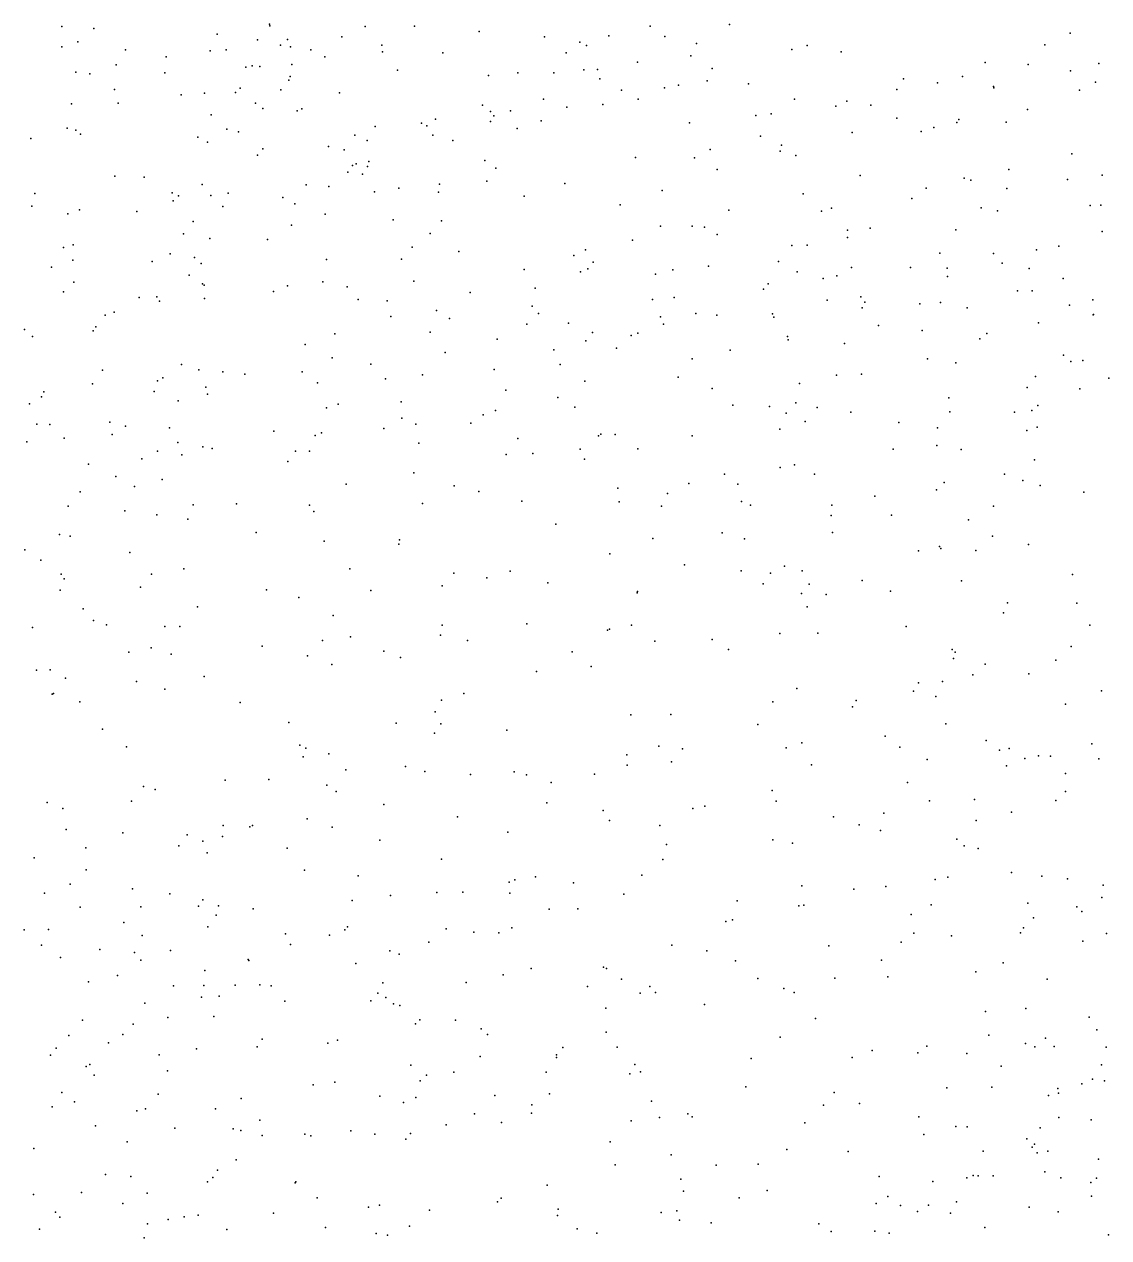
# Model space of a CAD drawing. Header units: metres. Extents: x -25 to 25, y -27.7 to 27.8.
# Drawn here: x 9.1 to 10.647, y 0.015 to 1.745 of the extents above; entities that cross this region are included whole.
import ezdxf

# ---------------------------------------------------------------- set-up
doc = ezdxf.new("R2010")
doc.units = ezdxf.units.M

msp = doc.modelspace()

# ---------------------------------------------------------------- linework, layer by layer
for p in [(9.1535, 1.7418, -9.3266), (9.1993, 1.7392, 9.7359), (9.3753, 1.7311, 8.9185), (9.45, 1.7452, 2.6414), (9.4503, 1.7431, 2.1468), (9.5864, 1.7419, 10.4325), (9.6565, 1.7427, 24.374), (9.749, 1.7347, 14.2688), (9.9928, 1.7423, 18.2735), (10.1062, 1.745, 18.3159), (10.5922, 1.7327, 12.0488), (9.1535, 1.7132, 18.4035), (9.1764, 1.7201, 13.6426), (9.4327, 1.7229, 18.3259), (9.4654, 1.7156, 8.7622), (9.4758, 1.7234, 24.1578), (9.5533, 1.7272, 24.2546), (9.6102, 1.7154, 18.2665), (9.8422, 1.7272, 13.2468), (9.8925, 1.7196, 18.2482), (9.9021, 1.7147, -20.8515), (9.934, 1.7286, 14.3037), (10.014, 1.7277, 9.7342), (10.0588, 1.7177, 9.9508), (10.2167, 1.715, 24.5389), (10.5559, 1.7157, 24.4106), (9.2444, 1.7087, 19.0838), (9.3023, 1.6986, 24.0356), (9.3653, 1.7075, 9.5053), (9.3881, 1.7087, 9.352), (9.4799, 1.7128, -21.5964), (9.5089, 1.7087, -21.0371), (9.5289, 1.6989, 18.2981), (9.611, 1.7061, 8.6407), (9.6973, 1.7044, 18.2515), (9.8733, 1.7044, 24.4889), (10.0507, 1.7003, 24.5341), (10.1951, 1.7091, 10.2166), (10.2655, 1.7057, -7.4694), (9.2314, 1.6873, -21.689), (9.416, 1.684, -21.3105), (9.425, 1.6858, 2.3819), (9.4363, 1.685, 1.7773), (9.482, 1.6877, -20.6007), (9.6325, 1.6798, 19.1529), (9.8983, 1.6803, 12.8746), (9.918, 1.6808, -9.7758), (9.9749, 1.6911, 1.5683), (10.0814, 1.6821, 14.307), (10.4708, 1.6906, 18.7958), (10.532, 1.688, 18.9399), (10.5923, 1.6786, 2.754), (10.633, 1.6895, 19.0944), (9.1739, 1.6769, -21.3022), (9.1938, 1.6743, 14.2791), (9.3005, 1.676, 18.3725), (9.4776, 1.6657, 13.5104), (9.4793, 1.6707, 9.2144), (9.7624, 1.672, 8.6263), (9.8039, 1.6758, 24.4237), (9.8556, 1.6761, 2.795), (9.9209, 1.6672, 12.6901), (10.0741, 1.6644, 18.3128), (10.3544, 1.6676, 24.4858), (10.4026, 1.6616, 18.6646), (10.4385, 1.6708, 24.4522), (10.6279, 1.6626, 14.412), (9.2287, 1.6524, 23.9864), (9.324, 1.6446, -7.7348), (9.357, 1.6472, 0.8552), (9.4016, 1.648, -3.3532), (9.4082, 1.6542, 1.2994), (9.4663, 1.6517, 14.2624), (9.5498, 1.6476, 9.0305), (9.9521, 1.6512, -4.7931), (10.0132, 1.6546, -4.5922), (10.0332, 1.6584, 19.0206), (10.1332, 1.6604, 24.514), (10.3449, 1.6521, -21.0111), (10.4825, 1.6566, 10.6285), (10.483, 1.6544, 1.5067), (10.6052, 1.6513, 24.3444), (9.1673, 1.6319, -15.1144), (9.234, 1.6327, 0.4867), (9.4298, 1.6329, 1.9903), (9.7539, 1.6297, 24.3549), (9.8408, 1.6383, 10.5147), (9.8742, 1.6272, 19.1019), (9.9252, 1.6308, 24.4523), (9.976, 1.6383, -4.2514), (10.1989, 1.6383, -4.8055), (10.2576, 1.6286, 18.4648), (10.2735, 1.6354, -4.4035), (10.3077, 1.6298, -3.8225), (9.3668, 1.6161, 18.3573), (9.4403, 1.6252, 9.8522), (9.4895, 1.6219, -9.8887), (9.4959, 1.6246, 9.5715), (9.6867, 1.6097, -4.6979), (9.7652, 1.621, -4.0308), (9.7698, 1.6145, -4.3594), (9.7935, 1.6216, 13.0392), (10.1436, 1.615, 12.4188), (10.1657, 1.6175, -4.0249), (10.3445, 1.6112, 2.7802), (10.4333, 1.6094, 19.0855), (10.5313, 1.6239, 24.3778), (9.1612, 1.5969, -15.468), (9.1738, 1.5943, -20.1448), (9.3889, 1.5956, 24.0596), (9.6005, 1.5992, 9.3272), (9.6667, 1.604, 18.2697), (9.6741, 1.6004, 24.2813), (9.7651, 1.6067, -5.1928), (9.8034, 1.5964, 8.9455), (9.8373, 1.6074, 9.098), (10.0491, 1.6048, 9.8453), (10.3796, 1.5921, 24.4301), (10.3975, 1.598, 10.3942), (10.4302, 1.6052, -4.641), (10.5008, 1.6055, 14.3311), (9.1096, 1.5825, 18.3728), (9.1801, 1.5883, 23.954), (9.3476, 1.584, -20.3266), (9.3614, 1.5773, 1.0271), (9.4056, 1.5917, 1.4932), (9.5717, 1.5873, 18.2985), (9.5893, 1.5794, 24.1908), (9.6828, 1.5869, 9.0903), (9.7115, 1.5797, 10.4006), (10.1501, 1.5856, 18.3862), (10.2809, 1.5909, 24.4677), (9.4329, 1.5587, -5.1737), (9.4404, 1.5677, 18.3461), (9.5341, 1.571, 10.1248), (9.5562, 1.5664, 9.7353), (10.0787, 1.5665, 24.4565), (10.1784, 1.5645, 14.2749), (10.1803, 1.5727, 24.4582), (10.2006, 1.5583, 1.5387), (10.5942, 1.5604, 18.9397), (9.5684, 1.5437, 9.9086), (9.5736, 1.5462, -4.5181), (9.5896, 1.5423, 13.2343), (9.5918, 1.5493, -9.711), (9.7571, 1.5508, 19.1862), (9.7728, 1.5402, 2.8714), (9.9721, 1.555, 24.4079), (10.0562, 1.5548, 18.3432), (9.2291, 1.5285, 13.3794), (9.271, 1.527, 0.6853), (9.5616, 1.5341, 1.4342), (9.5828, 1.5313, -7.571), (10.0883, 1.5383, -5.2719), (10.2923, 1.5296, 19.0853), (10.441, 1.5256, -20.6912), (10.4501, 1.5227, 12.1878), (10.5045, 1.5383, 18.8529), (10.5881, 1.5239, 12.0765), (10.6378, 1.5299, 10.4099), (9.354, 1.5167, -4.9429), (9.5021, 1.5162, -3.9598), (9.5344, 1.5141, -4.2802), (9.5997, 1.5064, -20.4824), (9.6343, 1.5117, 12.8541), (9.6911, 1.5057, 24.2113), (9.6922, 1.517, 9.5698), (9.7598, 1.5214, 9.2919), (9.8713, 1.518, 9.4836), (10.0098, 1.508, 2.8749), (10.3867, 1.5113, 24.3645), (10.5016, 1.511, 24.3337), (9.1152, 1.5038, 14.426), (9.3109, 1.5048, -3.2132), (9.3124, 1.4934, 1.3353), (9.3202, 1.5004, 0.8919), (9.3664, 1.5009, 14.3687), (9.391, 1.5044, 1.7329), (9.4689, 1.4981, 24.0569), (9.4861, 1.4892, 2.337), (9.813, 1.5, 24.286), (10.2111, 1.5035, 24.399), (10.3662, 1.4968, 18.6241), (9.1107, 1.4858, 13.2847), (9.1624, 1.475, 18.3648), (9.1791, 1.4804, 19.1061), (9.2606, 1.4783, 18.3773), (9.3835, 1.4855, 18.3791), (9.5295, 1.4746, 13.0759), (9.9502, 1.4878, 10.4893), (10.1052, 1.4802, 10.5488), (10.2375, 1.4787, 10.1055), (10.2514, 1.4832, 18.516), (10.4649, 1.4835, 18.766), (10.4884, 1.4792, -5.0117), (10.6207, 1.4869, 24.2586), (10.6358, 1.4873, -20.1827), (9.3411, 1.4642, 13.2259), (9.4812, 1.4589, 12.9151), (9.6265, 1.4664, 14.332), (9.6954, 1.4651, 10.2904), (10.0078, 1.4573, 24.335), (10.053, 1.4571, 9.763), (10.0703, 1.456, 12.4167), (10.3066, 1.4547, 18.5754), (9.3274, 1.4464, 19.208), (9.3649, 1.4397, 1.5792), (9.4472, 1.4383, 1.9343), (9.6792, 1.4471, -5.6113), (9.9679, 1.4375, 18.3787), (10.0883, 1.4453, 18.4084), (10.2745, 1.4517, 24.3571), (10.2745, 1.4411, 2.8574), (10.4291, 1.4521, -7.3649), (10.6377, 1.4495, 1.4231), (9.156, 1.4269, 12.7823), (9.1697, 1.4307, 12.954), (9.6533, 1.4275, 24.1339), (9.7199, 1.4214, -7.4316), (9.9007, 1.4238, 14.2918), (10.1948, 1.4298, 24.3376), (10.2168, 1.43, 12.3354), (10.4061, 1.4189, 10.2132), (10.5441, 1.4234, 2.7234), (10.5757, 1.4287, 18.8823), (9.1695, 1.4088, -5.4315), (9.2825, 1.407, 23.9374), (9.3082, 1.4177, -7.6655), (9.3429, 1.4127, 1.289), (9.3525, 1.4043, -4.544), (9.5314, 1.4099, 2.1428), (9.6382, 1.4104, 18.371), (9.8839, 1.4155, 12.5213), (9.9116, 1.406, 24.2543), (10.1759, 1.4069, 9.8868), (10.4828, 1.4183, -20.3961), (10.4949, 1.4045, 18.8113), (9.1388, 1.3991, -2.9568), (9.3354, 1.3876, -3.9143), (9.8134, 1.3956, 9.8071), (9.8933, 1.3923, 2.8795), (9.9038, 1.3967, -7.3196), (10.0006, 1.389, 24.2742), (10.0252, 1.3949, -7.1437), (10.0761, 1.4002, -6.703), (10.2026, 1.392, -7.3425), (10.259, 1.3864, 18.5618), (10.28, 1.3985, 14.254), (10.3644, 1.3985, 12.2343), (10.4166, 1.3974, 19.1284), (10.4168, 1.3857, 1.4464), (10.5334, 1.3969, 24.2552), (9.1708, 1.3775, 0.6321), (9.3545, 1.3751, -4.3277), (9.3565, 1.3732, -3.7005), (9.4757, 1.3722, 18.3913), (9.5262, 1.378, 12.6219), (9.5609, 1.3709, 2.4802), (9.6557, 1.3787, 2.7612), (9.8289, 1.3688, -20.491), (10.1547, 1.3676, 24.2898), (10.1614, 1.3751, 19.1244), (10.2395, 1.3825, -7.0384), (10.5821, 1.3829, 10.7201), (9.1559, 1.3639, -22.6137), (9.2642, 1.3557, 14.4685), (9.2891, 1.3565, 18.3719), (9.293, 1.3504, 0.9945), (9.3572, 1.3543, 12.5928), (9.4557, 1.3644, 23.9796), (9.5762, 1.3526, -20.3249), (9.6179, 1.3507, 24.0634), (9.7361, 1.3626, 12.5634), (9.9964, 1.3528, 1.4605), (10.0269, 1.3554, 18.4236), (10.2452, 1.3518, 24.2797), (10.2935, 1.3565, 2.6967), (10.517, 1.3651, 2.4897), (10.5377, 1.3649, -6.8657), (10.6242, 1.3522, -17.8972), (9.2282, 1.3346, 23.9016), (9.6883, 1.337, 2.5731), (9.8247, 1.3432, 24.158), (9.8335, 1.333, 2.4391), (10.0582, 1.333, 2.3634), (10.2951, 1.3408, -5.4379), (10.2989, 1.3489, 2.5061), (10.3774, 1.3464, 2.3408), (10.407, 1.3483, 18.7009), (10.4452, 1.3408, 10.6262), (10.5911, 1.3448, 14.2973), (9.2154, 1.3304, -23.1115), (9.6232, 1.3285, 1.9537), (9.7067, 1.3257, 18.3991), (9.8171, 1.3176, 18.4012), (9.8764, 1.319, 2.7073), (10.0076, 1.3279, 2.208), (10.012, 1.3174, 10.4837), (10.0881, 1.3302, 2.6288), (10.1672, 1.3322, 18.4946), (10.1694, 1.3277, 2.2549), (10.3188, 1.3156, 2.1731), (10.5467, 1.3193, 2.2247), (10.6246, 1.331, 24.1515), (10.6251, 1.3316, -17.6706), (9.1003, 1.3102, 19.1069), (9.1118, 1.3002, 23.8648), (9.1984, 1.3079, 0.7812), (9.2021, 1.3137, 18.3378), (9.543, 1.3036, 18.4107), (9.679, 1.306, -6.5993), (9.9108, 1.3058, 18.4104), (9.9658, 1.3016, 1.9809), (9.9752, 1.3049, 9.7415), (10.1887, 1.3001, 24.2285), (10.3808, 1.3085, -6.7119), (10.4732, 1.3045, 24.2034), (9.5006, 1.2886, 23.9522), (9.7747, 1.2961, 24.0988), (9.8553, 1.2812, 1.8739), (9.9013, 1.2938, 9.9029), (9.9448, 1.2832, 12.433), (10.1068, 1.2805, 24.2029), (10.1896, 1.2953, 2.076), (10.27, 1.2902, 18.5693), (10.463, 1.2966, 18.7483), (9.5391, 1.2694, -6.7629), (9.7007, 1.2773, 24.0497), (10.0527, 1.2684, 18.449), (10.3884, 1.2681, 24.1863), (10.5824, 1.2735, 10.126), (10.5927, 1.2642, 18.8489), (10.6102, 1.2658, -18.1166), (9.2119, 1.2519, 23.8621), (9.3244, 1.2603, 1.541), (9.3489, 1.2525, 1.1792), (9.3832, 1.2494, 18.3876), (9.4146, 1.2464, -7.4675), (9.4966, 1.2496, 1.6832), (9.5944, 1.2605, 23.9807), (9.7704, 1.2529, 14.3809), (9.8647, 1.26, 10.0871), (10.2942, 1.2465, 24.1839), (10.4289, 1.2626, 2.0593), (9.1974, 1.2323, -4.056), (9.29, 1.2366, -3.1091), (9.2978, 1.2411, -22.8035), (9.5183, 1.234, -7.1854), (9.6155, 1.2397, 1.3021), (9.668, 1.2453, 18.4251), (9.8997, 1.2362, 10.2452), (10.0326, 1.2418, 24.1488), (10.2057, 1.2328, 1.4103), (10.2587, 1.2447, -6.4394), (10.5427, 1.2432, 24.1246), (10.647, 1.2408, 24.0714), (9.1245, 1.2142, -2.8341), (9.128, 1.2209, 23.8307), (9.2856, 1.2214, 18.3668), (9.3591, 1.2277, -3.406), (9.3614, 1.218, 12.4612), (9.7871, 1.2235, 1.7147), (9.861, 1.213, 24.0693), (10.0812, 1.2258, 12.3686), (10.4191, 1.2127, 24.1296), (10.5307, 1.2271, 18.7748), (10.6058, 1.2254, 2.0469), (9.1078, 1.2041, -22.3802), (9.3194, 1.2081, 23.8708), (9.5314, 1.1982, 23.9247), (9.5479, 1.2037, 18.4311), (9.6377, 1.207, -6.3944), (9.7722, 1.1943, -5.9723), (9.8855, 1.1994, -6.2769), (10.1106, 1.202, 24.1267), (10.1632, 1.2001, -20.5233), (10.2005, 1.2053, 19.1798), (10.231, 1.1989, 18.5421), (10.5375, 1.1946, 10.697), (10.5457, 1.2018, 19.2372), (9.222, 1.1779, -7.6221), (9.6386, 1.1838, 23.9508), (9.7371, 1.1766, 18.4478), (9.7549, 1.1884, 19.2973), (10.1867, 1.1905, -5.701), (10.2142, 1.1789, 24.1129), (10.2789, 1.1919, 1.8639), (10.3474, 1.1772, 9.8378), (10.4203, 1.1926, 18.666), (10.5128, 1.1921, 12.1195), (9.118, 1.1748, 0.785), (9.1365, 1.1747, 18.2798), (9.2257, 1.1602, -3.6039), (9.2444, 1.1722, 1.186), (9.3074, 1.1696, -20.0152), (9.4563, 1.1649, -6.0882), (9.5239, 1.1625, 12.4507), (9.6131, 1.1689, 14.4578), (9.6585, 1.1752, 1.6446), (9.9224, 1.1608, 1.6558), (9.9431, 1.1605, 18.4627), (10.1779, 1.168, 10.5331), (10.4029, 1.1697, 10.6087), (10.53, 1.1662, 14.3136), (10.5447, 1.1705, 24.0651), (9.1039, 1.1496, 23.786), (9.1572, 1.1551, -4.3161), (9.3192, 1.149, -6.9765), (9.355, 1.1425, 19.2962), (9.5152, 1.1588, 19.3114), (9.6631, 1.1481, -6.1534), (9.8043, 1.1547, 23.9951), (9.919, 1.1586, 14.3629), (10.0527, 1.1585, 18.4755), (10.402, 1.1446, -5.5382), (9.2676, 1.1257, -6.6126), (9.2901, 1.1363, -6.3851), (9.3248, 1.1314, 14.6077), (9.3679, 1.1403, 23.8479), (9.4868, 1.1365, 1.5776), (9.5072, 1.1364, -20.1664), (9.7877, 1.1317, 12.4313), (9.8254, 1.1332, 18.4528), (9.893, 1.1395, 24.0146), (9.8993, 1.125, 19.278), (9.9752, 1.1397, 24.036), (10.3393, 1.1393, 24.0756), (10.4367, 1.1387, -20.489), (9.1917, 1.1182, 23.7881), (9.476, 1.1216, 14.5438), (10.1785, 1.1134, 24.0446), (10.1988, 1.1168, 14.3087), (10.5412, 1.1243, 18.7412), (9.2305, 1.1005, 18.3232), (9.297, 1.0962, 0.9947), (9.656, 1.1056, 18.4572), (10.0482, 1.0905, 1.2872), (10.0989, 1.1038, 10.4087), (10.2274, 1.1036, 1.6984), (10.4124, 1.0919, 24.0202), (10.4981, 1.1039, 1.8329), (10.5244, 1.0949, 24.0035), (9.18, 1.0785, 14.7107), (9.2572, 1.0859, 1.371), (9.5594, 1.0894, 18.4453), (9.7132, 1.087, 23.9008), (9.7485, 1.079, 18.4518), (9.9468, 1.0838, 23.9751), (10.0177, 1.0762, 18.4588), (10.1178, 1.0896, 18.4778), (10.4013, 1.0812, 14.3254), (10.5493, 1.0874, -6.5278), (10.6113, 1.0782, 23.9433), (9.1627, 1.0583, 18.2863), (9.3411, 1.0601, 18.3835), (9.4029, 1.0615, 23.7992), (9.5071, 1.0593, 23.8241), (9.6683, 1.062, 1.4625), (9.8097, 1.065, 23.918), (9.9489, 1.0644, 12.3739), (10.0089, 1.0582, 1.5031), (10.1232, 1.0648, 19.2443), (10.1359, 1.0595, 23.9876), (10.2519, 1.0594, 23.9961), (10.3133, 1.0723, -6.2783), (10.4826, 1.0582, 1.2329), (9.2437, 1.0516, 23.7561), (9.2891, 1.0458, -23.2904), (9.3334, 1.0396, 12.338), (9.5131, 1.0507, 1.4492), (10.251, 1.0446, 9.8012), (10.3372, 1.0452, 18.5652), (10.4469, 1.0385, 23.9627), (9.8583, 1.0323, 1.437), (9.1506, 1.0177, 1.2024), (9.1657, 1.0151, 0.8329), (9.4308, 1.0204, 18.4285), (9.5277, 1.0082, 18.4475), (9.6345, 1.0037, 12.3826), (9.6354, 1.0102, 23.8247), (9.9968, 1.0122, 23.9202), (10.0958, 1.02, 10.0802), (10.1275, 1.0115, -6.1021), (10.2528, 1.0207, 18.5081), (10.4811, 1.0155, 9.8009), (9.1007, 0.9957, -7.1229), (9.2505, 0.992, -3.3298), (9.9354, 0.9902, 18.4498), (10.3756, 0.9945, 23.9196), (10.4057, 1.0004, 12.1561), (10.4076, 0.9979, 19.261), (10.4572, 0.9951, 1.6924), (10.5326, 1.0035, 12.0603), (9.1239, 0.9809, 23.698), (10.0421, 0.9746, 18.4476), (10.1845, 0.9724, -20.5984), (9.1529, 0.9609, 14.8357), (9.157, 0.9546, 1.3582), (9.2814, 0.9613, 18.355), (9.3277, 0.9688, 19.3146), (9.5645, 0.9689, 23.7717), (9.7129, 0.9625, 23.8079), (9.7597, 0.9559, 1.0837), (9.7934, 0.9654, 14.518), (10.1228, 0.9657, 23.8847), (10.1644, 0.9627, 18.47), (10.2099, 0.9661, 23.8905), (10.2951, 0.9521, 23.8779), (10.437, 0.9517, 18.5957), (10.5953, 0.9606, 23.828), (9.1512, 0.9383, 12.218), (9.2657, 0.9426, -22.4953), (9.4455, 0.9389, 1.3278), (9.5945, 0.9378, 18.4644), (9.6962, 0.9447, 18.4684), (9.8467, 0.9488, 23.8291), (9.9749, 0.9365, 19.3002), (10.1539, 0.9475, 10.2047), (10.2199, 0.9468, 1.1463), (10.3356, 0.937, 10.4806), (9.4918, 0.9278, 18.4474), (9.9742, 0.9343, 14.4662), (10.2089, 0.9338, 9.9636), (10.244, 0.9321, 18.4842), (10.5025, 0.9203, 10.5985), (10.6013, 0.9199, 18.7293), (9.1839, 0.9117, -2.481), (9.3472, 0.9145, 23.705), (9.5408, 0.9023, 19.3747), (10.2168, 0.9146, -5.9155), (10.4969, 0.906, 23.8409), (9.1119, 0.8851, 18.2683), (9.1989, 0.8953, 23.6804), (9.2174, 0.8891, -20.1027), (9.3007, 0.8866, -2.9152), (9.3219, 0.8864, -2.7025), (9.6961, 0.8882, 1.2397), (9.8169, 0.8905, 18.4509), (9.9348, 0.8825, -20.5463), (9.9665, 0.8884, 12.3064), (10.3579, 0.8865, 23.8484), (10.6202, 0.8883, 9.7859), (9.5253, 0.8667, 23.7138), (9.5656, 0.8716, 14.716), (9.6938, 0.8742, 23.7509), (9.7323, 0.8667, -12.7656), (9.9318, 0.8812, 18.4402), (9.9994, 0.8654, -12.8327), (10.0814, 0.8682, 23.81), (10.1778, 0.8765, 19.2877), (10.2321, 0.877, 12.211), (9.2491, 0.8499, 14.9239), (9.281, 0.8562, -12.9412), (9.4395, 0.8583, 18.4554), (9.6128, 0.8513, 23.7265), (9.8818, 0.8506, 1.2195), (10.1046, 0.8537, 14.5094), (10.4236, 0.8537, 1.5373), (10.4278, 0.8501, 18.5677), (10.5936, 0.858, -5.5395), (9.3097, 0.847, 0.7827), (9.5041, 0.8449, -12.821), (9.5388, 0.8325, 1.1646), (9.6368, 0.8423, 18.4757), (10.4254, 0.8408, -5.6857), (10.4705, 0.833, 12.0471), (10.5715, 0.8385, 23.8084), (9.1174, 0.8242, 23.6521), (9.137, 0.8245, 0.6538), (9.3568, 0.8153, 18.4234), (9.8306, 0.8223, 19.3835), (9.9085, 0.8293, 23.7629), (10.4531, 0.8177, 9.812), (10.533, 0.8192, 0.8459), (9.1591, 0.8127, -2.0715), (9.2601, 0.808, 23.6702), (9.3004, 0.797, -23.3144), (10.2023, 0.7982, 0.8757), (10.3757, 0.8063, 19.3191), (10.4097, 0.8083, 23.8172), (9.14, 0.79, 19.3206), (9.142, 0.7911, 18.3066), (9.1795, 0.7793, -23.4875), (9.6953, 0.7815, -20.3709), (9.7272, 0.791, 12.2895), (10.168, 0.7791, 23.7707), (10.2866, 0.7811, 10.0864), (10.3686, 0.7943, -6.1265), (10.4003, 0.7866, 10.414), (10.6366, 0.7949, 1.6454), (9.4083, 0.7781, -22.9249), (9.6863, 0.7647, 23.7061), (10.2814, 0.7721, 23.7878), (10.5853, 0.776, 18.6896), (9.4777, 0.7495, 23.6831), (9.6307, 0.7488, 14.8077), (9.6944, 0.7479, 18.4714), (9.9654, 0.7606, 23.7282), (10.0223, 0.7609, 18.4231), (10.1466, 0.7469, 1.245), (10.4144, 0.7479, 18.5371), (9.2117, 0.7399, -12.583), (9.6855, 0.7342, 0.8015), (9.7883, 0.7386, 23.7007), (10.3283, 0.7303, 1.3595), (9.2457, 0.7149, 12.2101), (9.493, 0.7171, 14.9426), (9.5015, 0.7129, 1.044), (10.0053, 0.7159, 19.4028), (10.039, 0.7121, -13.0704), (10.187, 0.7137, 19.3516), (10.2093, 0.7208, 14.6157), (10.3491, 0.7147, 10.261), (10.472, 0.7242, 14.6258), (10.4912, 0.7102, 18.5851), (10.5052, 0.7128, 23.8011), (10.6228, 0.7194, -11.1412), (9.4978, 0.7008, 18.4885), (9.5344, 0.7051, 19.4709), (9.9595, 0.7035, 18.4257), (10.0235, 0.6934, -12.5119), (10.3881, 0.697, -20.5772), (10.5272, 0.6981, -6.2308), (10.5467, 0.7023, 1.5106), (10.5639, 0.7015, 9.8116), (10.6329, 0.6979, 0.6083), (9.5586, 0.6821, 23.7041), (9.6437, 0.6868, 23.7114), (9.6716, 0.6796, -13.0885), (9.7367, 0.6755, 18.4652), (9.7991, 0.6794, 19.4968), (9.8165, 0.675, 1.0207), (9.9136, 0.676, 0.7022), (9.9602, 0.689, 1.0882), (10.2228, 0.6892, 23.778), (10.5013, 0.6877, 19.4177), (10.5852, 0.6769, 23.8171), (9.27, 0.6583, -20.0915), (9.3869, 0.6673, -2.0665), (9.4491, 0.6686, 23.7027), (9.5319, 0.6602, -2.223), (9.8516, 0.6642, 18.4388), (10.3598, 0.6641, 23.8142), (9.287, 0.6541, 0.5711), (9.5449, 0.6513, -2.4682), (10.1667, 0.6525, 0.5856), (10.5852, 0.6512, 10.4996), (9.1327, 0.6356, 12.3503), (9.1552, 0.6272, 1.1417), (9.2532, 0.6376, 18.4229), (9.613, 0.6326, -12.4139), (9.8454, 0.635, 23.752), (9.926, 0.6243, 18.4312), (10.0539, 0.6271, 18.4202), (10.0708, 0.6302, 19.5265), (10.1724, 0.6375, 12.1695), (10.3912, 0.6378, 10.0315), (10.4554, 0.6398, 23.8376), (10.5714, 0.6383, 18.6736), (9.5038, 0.6121, 18.5225), (9.7183, 0.6149, 23.7547), (9.935, 0.6098, -20.5177), (10.2546, 0.6151, 23.8242), (10.3264, 0.6203, 12.0746), (10.4577, 0.61, 11.9824), (10.5085, 0.6217, 18.5999), (9.1597, 0.5973, -12.2898), (9.2408, 0.5925, -1.6871), (9.3326, 0.5895, 18.4879), (9.3838, 0.6027, -12.3317), (9.4218, 0.6009, 18.54), (9.4258, 0.6026, -2.7062), (9.5391, 0.6005, -20.1859), (9.7899, 0.5935, 18.4572), (10.0066, 0.603, 12.2135), (10.291, 0.6038, 19.5206), (10.3216, 0.5955, 14.7463), (9.3206, 0.574, -13.0843), (9.3546, 0.5806, 19.5201), (9.3827, 0.587, 23.7216), (9.6071, 0.5818, 19.6018), (10.0161, 0.5759, 23.8033), (10.1677, 0.5821, 18.4346), (10.1957, 0.5776, 1.1423), (10.4305, 0.5833, -12.5611), (10.441, 0.5738, 18.5558), (9.1142, 0.5566, 15.6485), (9.1879, 0.5708, 15.5121), (9.3611, 0.5636, 15.2637), (9.4752, 0.5705, 15.1192), (9.6954, 0.5548, -2.3511), (10.0111, 0.5544, 19.7191), (10.4609, 0.5701, 19.5346), (9.1885, 0.5394, 18.4143), (9.4996, 0.5392, 23.7722), (9.1655, 0.5192, -1.1602), (9.5764, 0.5312, 18.5425), (9.7917, 0.5222, 0.9016), (9.7998, 0.5253, 23.8146), (9.8291, 0.5294, 19.7275), (9.8834, 0.5212, 0.4823), (9.9808, 0.5318, 18.4303), (10.3995, 0.5258, -6.0865), (10.4175, 0.529, 10.1526), (10.5081, 0.5359, 14.8306), (10.5514, 0.5306, 18.6538), (10.5883, 0.5267, -11.2331), (9.1288, 0.5062, -20.1712), (9.2545, 0.5123, -1.3818), (9.3077, 0.5054, 0.3434), (9.6223, 0.503, -2.0418), (9.6887, 0.5071, 23.8206), (9.7257, 0.5075, 14.9708), (9.7927, 0.5065, 12.2393), (9.9551, 0.5049, 14.8725), (10.2091, 0.5166, -12.4074), (10.2834, 0.5121, 18.4579), (10.3292, 0.5157, -13.0213), (10.639, 0.5179, 18.7579), (9.1797, 0.4862, 12.8111), (9.2665, 0.4869, 18.5019), (9.3486, 0.4878, 18.5548), (9.3549, 0.4968, 15.4282), (9.3771, 0.4882, -20.0153), (9.5677, 0.496, 12.393), (10.1169, 0.4955, 18.4348), (10.205, 0.4883, 19.8312), (10.2122, 0.4893, 23.8827), (10.3939, 0.4897, 18.5354), (10.5314, 0.4922, 19.6529), (10.6014, 0.4867, -11.0175), (10.637, 0.5003, -20.3709), (9.3737, 0.4747, 23.7773), (9.4267, 0.484, -1.7719), (9.8486, 0.4835, 18.4624), (9.8896, 0.4839, 23.8437), (10.1102, 0.4684, -20.4922), (10.3652, 0.4759, 23.9112), (10.5399, 0.471, 1.3017), (10.6088, 0.48, 23.9293), (9.1001, 0.4541, -22.4055), (9.1348, 0.4545, 14.3803), (9.2419, 0.4647, 0.97), (9.3619, 0.4581, 12.8737), (9.5573, 0.4541, 18.588), (9.5612, 0.4584, 23.8355), (9.702, 0.4554, 18.5316), (9.7415, 0.4507, 23.8614), (9.7958, 0.4567, -13.1757), (10.1008, 0.4657, 23.8739), (10.5253, 0.4571, -12.8368), (9.2685, 0.446, -2.6932), (9.4727, 0.4481, 18.617), (9.48, 0.4329, 23.8383), (9.5356, 0.4462, 15.2044), (9.6774, 0.4364, 0.3726), (9.777, 0.4496, -12.2547), (10.3508, 0.4362, 0.2981), (10.3688, 0.4491, 12.0203), (10.4226, 0.4454, -5.7681), (10.5213, 0.4497, 23.9446), (10.6099, 0.438, 11.8348), (10.6437, 0.449, -11.5341), (9.1248, 0.432, 23.698), (9.2078, 0.4258, -0.419), (9.2575, 0.4218, 23.7682), (9.3085, 0.4247, -22.8585), (9.6214, 0.4243, 0.8361), (9.6348, 0.4193, -20.1404), (10.0239, 0.4322, 23.8819), (10.0735, 0.4243, 0.3026), (10.2478, 0.4314, 18.4814), (9.1517, 0.4147, 12.9812), (9.2663, 0.4106, -23.1831), (9.4197, 0.4119, 0.8697), (9.4205, 0.4104, -1.5226), (9.5732, 0.4061, 12.8688), (9.8232, 0.3988, 18.5035), (9.9263, 0.4006, 0.8736), (9.9304, 0.399, 12.2491), (10.1144, 0.41, 18.4608), (10.3227, 0.4108, 14.935), (10.4965, 0.4069, 19.8808), (9.2331, 0.3887, 18.5438), (9.3579, 0.3958, 18.6185), (9.7833, 0.3899, 23.9034), (9.9518, 0.3837, 14.9882), (10.1464, 0.3845, 23.9241), (10.2563, 0.3853, 1.0359), (10.3319, 0.3872, 18.5318), (10.4575, 0.394, -12.2321), (10.559, 0.3835, 23.988), (9.1919, 0.3799, 19.5861), (9.3132, 0.3743, 23.8164), (9.3562, 0.3747, 13.0184), (9.4009, 0.3749, -1.2654), (9.436, 0.3756, 19.7258), (9.4522, 0.374, 18.6718), (9.6046, 0.3635, 19.8716), (9.6117, 0.3784, -2.5497), (9.7302, 0.379, 12.696), (9.9036, 0.3731, 18.4897), (9.9784, 0.3637, 23.9179), (9.9923, 0.3731, -12.2801), (10.0007, 0.3647, 18.4753), (10.1836, 0.3706, 20.0612), (10.1982, 0.3645, 18.495), (9.2721, 0.3495, -12.0625), (9.3528, 0.3579, -13.1819), (9.378, 0.3592, -0.104), (9.4719, 0.3525, 23.8908), (9.5944, 0.3529, 0.1745), (9.6158, 0.3576, -12.1301), (9.627, 0.3484, -1.7562), (9.6357, 0.3461, 23.9239), (10.0703, 0.3474, 12.2089), (9.3047, 0.3289, -0.8452), (9.3705, 0.3303, 23.8709), (9.9298, 0.3422, -20.3335), (10.4714, 0.3375, 24.0041), (10.5289, 0.3418, 10.0602), (10.6191, 0.3297, 24.0273), (9.1832, 0.3252, 23.7844), (9.2556, 0.3194, 14.3184), (9.6581, 0.3201, 18.6203), (9.6642, 0.3258, 15.2249), (9.7152, 0.3254, 12.8509), (9.7516, 0.3127, 18.5791), (10.2286, 0.3275, 23.9607), (10.6301, 0.3116, 18.899), (9.1636, 0.3033, 0.9333), (9.2408, 0.3049, 15.9043), (9.4396, 0.298, 18.7252), (9.5468, 0.2965, 15.4414), (9.7608, 0.3046, 23.9585), (9.9302, 0.308, 12.4257), (10.1783, 0.301, 0.9242), (10.4762, 0.3036, 18.6736), (10.5568, 0.2997, -6.2132), (9.1456, 0.2851, 18.5046), (9.2201, 0.293, 14.7019), (9.3459, 0.2841, 0.8218), (9.4325, 0.2874, 15.6711), (9.5329, 0.2922, 18.6901), (9.8684, 0.2863, 18.5341), (9.9459, 0.2869, 0.183), (10.3096, 0.282, 18.5632), (10.3747, 0.2784, 15.053), (10.3874, 0.2881, 18.616), (10.4446, 0.2777, 20.0918), (10.5284, 0.2918, 1.1274), (10.5415, 0.2872, -20.2647), (10.5693, 0.2876, 18.7898), (10.6431, 0.2869, 19.978), (9.1377, 0.2751, -22.653), (9.1935, 0.2619, 18.5705), (9.2925, 0.2759, 18.6505), (9.6516, 0.2611, 13.0216), (9.7505, 0.2736, 0.7517), (9.8592, 0.2722, 12.7554), (9.8595, 0.2759, -2.1982), (9.971, 0.262, 18.5341), (10.1371, 0.2704, 18.5225), (10.2812, 0.2718, 20.1508), (10.4937, 0.2597, -13.3116), (10.6366, 0.2615, -11.1159), (9.1885, 0.2592, -23.0561), (9.1998, 0.2467, 14.0437), (9.3046, 0.2528, 14.5622), (9.674, 0.2467, 18.6737), (9.713, 0.2513, -20.0095), (9.8446, 0.2509, 23.9908), (9.964, 0.2486, 0.7974), (9.9789, 0.2516, 23.9841), (9.5122, 0.233, 23.96), (9.5432, 0.2367, 13.1305), (9.6648, 0.2386, 20.0357), (10.1294, 0.2301, 23.9981), (10.4162, 0.2289, 1.0183), (10.4802, 0.2297, 18.7497), (10.5744, 0.2276, 18.9263), (10.6085, 0.2345, 19.3749), (10.6239, 0.241, 19.2547), (10.6411, 0.2388, 19.5349), (9.1539, 0.2223, 23.7903), (9.172, 0.2088, 16.0516), (9.2913, 0.2197, 13.2267), (9.4095, 0.2136, 23.9404), (9.6071, 0.2169, -0.0313), (9.6411, 0.2079, 24.0086), (9.6586, 0.215, -1.4404), (9.7715, 0.2178, -13.2084), (9.8494, 0.2204, 18.5951), (9.9948, 0.2096, 15.1706), (10.2555, 0.2223, 12.1785), (10.5609, 0.2179, 24.0738), (10.5754, 0.2209, 10.2593), (9.1397, 0.2017, 19.6742), (9.2607, 0.1957, 18.6728), (9.273, 0.1986, -2.5526), (9.373, 0.199, 18.7559), (9.7421, 0.1915, 24.0206), (9.8235, 0.1924, -12.247), (9.8239, 0.2045, 15.2523), (10.0465, 0.1915, 20.2223), (10.2401, 0.204, 0.1109), (10.2916, 0.2063, 18.6172), (9.2017, 0.1745, -20.1039), (9.4363, 0.1824, 18.818), (9.7019, 0.176, 15.467), (9.7808, 0.1792, 18.6808), (9.9657, 0.1817, 18.5991), (10.0061, 0.1862, 12.7351), (10.0526, 0.1873, 18.5759), (10.2136, 0.179, 12.3287), (10.376, 0.1872, 18.7059), (10.4288, 0.1737, -5.9238), (10.576, 0.1862, 19.1944), (10.6217, 0.1831, 19.6367), (9.315, 0.171, 23.9088), (9.398, 0.1703, 15.9558), (9.4088, 0.1681, -0.5361), (9.4393, 0.1607, -12.0812), (9.5003, 0.1629, -0.2348), (9.5088, 0.1605, 15.8352), (9.5661, 0.1676, 24.0107), (9.6001, 0.1626, -1.1256), (9.651, 0.1637, 15.6196), (10.3831, 0.1622, -20.1981), (10.4449, 0.1729, 0.0735), (10.53, 0.1561, 19.4656), (10.5494, 0.1716, 18.9899), (9.1139, 0.1422, 18.5134), (9.2469, 0.1515, 0.8341), (9.6445, 0.1554, 18.7719), (9.9358, 0.1515, 24.0401), (10.1877, 0.141, 18.6491), (10.5377, 0.1442, 19.1315), (10.5411, 0.1483, 19.5756), (9.4026, 0.126, 0.748), (10.0229, 0.1331, -20.1195), (10.2755, 0.1381, 20.2507), (10.4678, 0.1382, 20.1924), (10.545, 0.1361, -13.5855), (10.5599, 0.1384, -5.7129), (10.6326, 0.1272, 24.1175), (9.216, 0.1051, 18.6868), (9.3759, 0.1113, 14.1614), (9.9428, 0.119, 0.0266), (10.0869, 0.1185, 24.0492), (10.1468, 0.1199, 15.2541), (10.5559, 0.109, 19.6739), (9.2523, 0.1022, 23.9041), (9.3614, 0.0947, 23.9687), (9.3692, 0.101, 14.6769), (9.4863, 0.0932, 20.0115), (9.4877, 0.0947, 24.0306), (9.8461, 0.0901, 15.547), (10.0368, 0.0985, 12.8766), (10.3197, 0.1021, 18.7452), (10.3961, 0.095, -12.4262), (10.4447, 0.1006, 19.4944), (10.4538, 0.1035, 19.4021), (10.4607, 0.1033, 19.5953), (10.4821, 0.1034, -6.1303), (10.5789, 0.1002, 15.0698), (10.6216, 0.0936, 10.0328), (10.6294, 0.0999, -6.3296), (9.1131, 0.0767, 16.1621), (9.1818, 0.0797, 13.8224), (9.2752, 0.0784, 18.7643), (9.5178, 0.0717, 16.0109), (9.7805, 0.0713, -1.3138), (10.0405, 0.0814, 0.7478), (10.1198, 0.0721, 18.7001), (10.16, 0.0822, 24.0717), (10.3321, 0.0739, 0.871), (10.6224, 0.0745, 10.217), (9.2409, 0.0639, 14.9398), (9.5912, 0.0584, 18.8734), (9.6066, 0.0613, -12.2246), (9.6782, 0.0543, 13.2351), (9.7751, 0.0664, 18.7969), (9.8619, 0.0558, -2.0999), (10.0308, 0.0532, 15.4636), (10.3152, 0.0638, 24.0902), (10.3501, 0.0608, 18.8533), (10.3742, 0.0523, 19.4257), (10.3897, 0.0612, 18.9276), (10.4297, 0.066, 15.1896), (10.5334, 0.0585, 24.1296), (9.1445, 0.0516, 13.6754), (9.151, 0.0444, 23.827), (9.2759, 0.0347, 19.8679), (9.3053, 0.0411, 13.4317), (9.3282, 0.0449, 18.8242), (9.348, 0.047, -19.6776), (9.4555, 0.05, 14.3224), (9.8608, 0.0469, 18.7667), (10.0086, 0.0509, 20.3066), (10.0349, 0.0402, -13.3796), (10.08, 0.0364, 24.0735), (10.2337, 0.0348, 24.088), (10.4211, 0.0499, 19.2012), (10.575, 0.0519, 11.9176), (9.1219, 0.0274, 18.5672), (9.3892, 0.0269, -2.5017), (9.5296, 0.0298, 0.6906), (9.6021, 0.0208, -19.4757), (9.618, 0.0187, -0.8094), (9.6495, 0.0316, 20.1492), (9.889, 0.0279, 13.1317), (9.9166, 0.0213, 24.0881), (10.251, 0.0239, 18.8178), (10.3134, 0.0243, -13.6018), (10.334, 0.0216, 19.6284), (10.4701, 0.0297, 12.1287), (10.6465, 0.0189, -0.0629), (9.2709, 0.015, 0.7637)]:
    msp.add_point(p)

doc.saveas('drawing.dxf')
